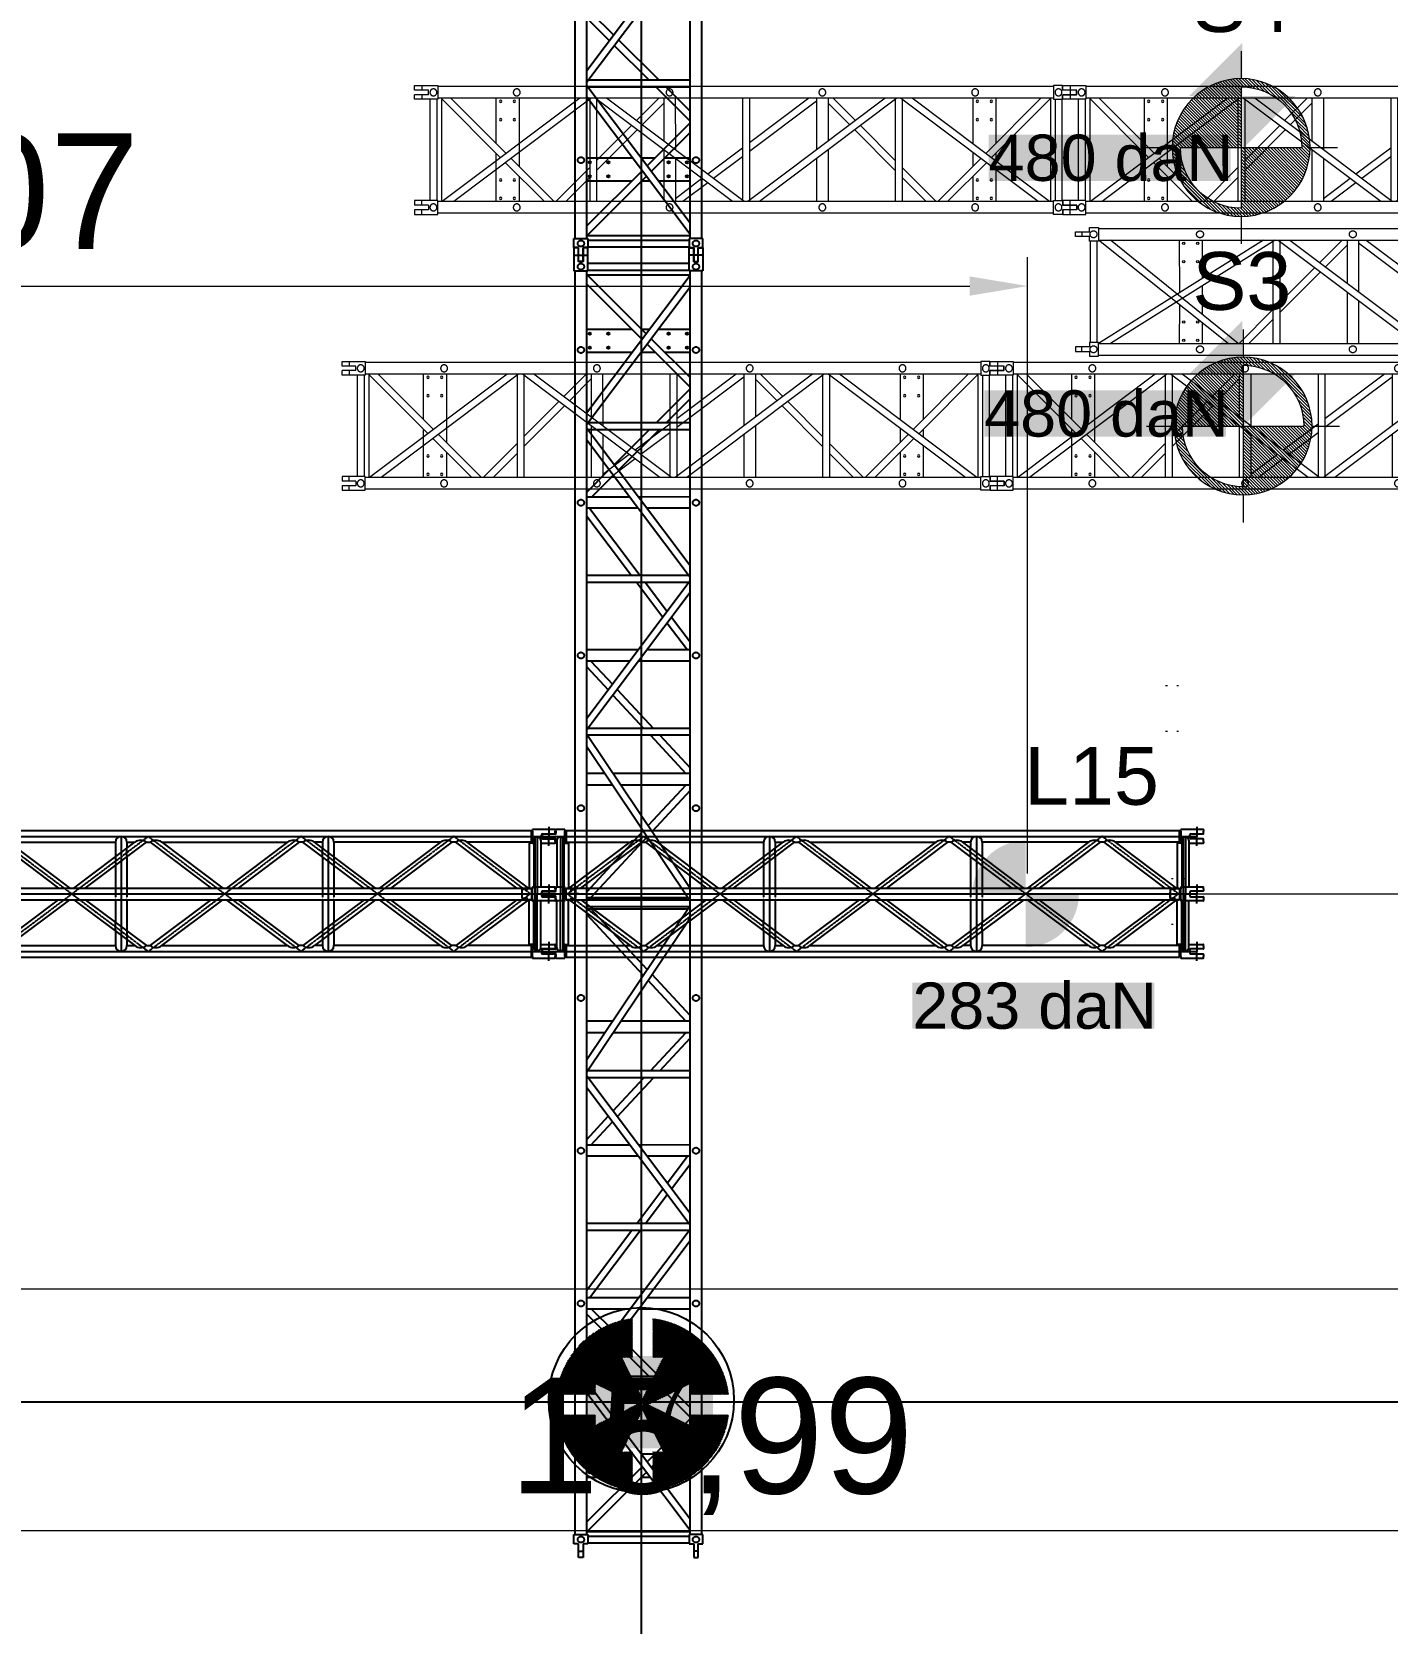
# Model space of a CAD drawing. Header units: millimetres. Extents: x -30921 to 91963, y -65754 to 26853.
# Drawn here: x 4767 to 10621, y -21787 to -14911 of the extents above; entities that cross this region are included whole.
import ezdxf
from ezdxf.enums import TextEntityAlignment as Align

# ---------------------------------------------------------------- set-up
doc = ezdxf.new("R2010")
doc.units = ezdxf.units.MM
doc.header["$LTSCALE"] = 0.1
doc.header["$MEASUREMENT"] = 0
doc.linetypes.add('AXES2', pattern=[28.575, 19.05, -3.175, 3.175, -3.175])
doc.linetypes.add('CACHE2', pattern=[4.7625, 3.175, -1.5875])
doc.layers.get('0').update_dxf_attribs({"linetype": 'CONTINUOUS'})
doc.layers.get('Defpoints').update_dxf_attribs({"linetype": 'CONTINUOUS'})
for name, color, linetype in [('BORN IN 90-Charges', 7, 'CONTINUOUS'), ("BORN IN 90-Points d'accroche", 1, 'CONTINUOUS'), ("BORN IN 90-Points d'accroche son", 1, 'CONTINUOUS'), ('BORN IN 90-Poutres', 7, 'CONTINUOUS'), ('LOADIST POINTS_ACCROCHES', 7, 'CONTINUOUS'), ('LOADIST POINTS_ACCROCHES_nom', 7, 'CONTINUOUS'), ('PRE RIG STACCO C500 ACIER', 7, 'CONTINUOUS'), ('SALLE PASSERELLE', 8, 'CONTINUOUS'), ('SALLE PTRES_FACE__LOINTAIN', 100, 'CONTINUOUS'), ('SALLE PTRES_JARDIN_COUR', 90, 'CONTINUOUS')]:
    doc.layers.add(name, color=color, linetype=linetype)
for name, color, linetype, lineweight in [('BORN IN 90-Cotation', 6, 'CONTINUOUS', 9), ('LOADIST POINTS_DECKCHAINES', 7, 'CONTINUOUS', 0), ('PRE RIG DEPLACEMENT DE POINTS', 5, 'CONTINUOUS', 0), ('PRE RIG STACCO C300 ALU 5m Qte10', 40, 'CONTINUOUS', 0), ('PRE RIG STACCO C500 ALU 2.8m Qte18', 6, 'CONTINUOUS', 0), ('PRE RIG STACCO C500 ALU 3m Qte18', 202, 'CONTINUOUS', 0)]:
    doc.layers.add(name, color=color, linetype=linetype, lineweight=lineweight)
doc.styles.get("Standard").update_dxf_attribs({"font": 'ARIALUNI.TTF'})
doc.dimstyles.new('1-100', dxfattribs={"dimscale": 100, "dimtxt": 2.5, "dimasz": 2.5, "dimexe": 1.25, "dimexo": 0.625, "dimtad": 1, "dimlfac": 0.001, "dimzin": 1, "dimtxsty": 'Standard', "dimcen": 2.5, "dimclrd": 256, "dimclre": 256, "dimclrt": 7, "dimadec": 0, "dimazin": 0, "dimtfac": 1, "dimtmove": 0, "dimatfit": 0, "dimfxl": 1.25, "dimlwd": -1, "dimlwe": -1, "dimarcsym": 0})

# ---------------------------------------------------------------- blocks, each defined once
blk = doc.blocks.new('STACCO_500_CARRE_ACIER_5.60_VERT')
at = {"color": 3}
for p, q in [((-0.028, 0), (0.032, 0)), ((-0.028, 0), (0, 0)), ((-0.028, -0.02), (-0.028, 0)), ((0, 0), (0, -0.02)), ((0.032, 0), (0.032, 0.02)), ((0.032, 0.02), (0.0715, 0.02)), ((0.0715, 0.02), (0.0715, -0.04)), ((0.0715, 0.015), (5.5315, 0.015)), ((5.631, 0.02), (5.5315, 0.02)), ((5.5315, 0.02), (5.5315, -0.04)), ((5.571, -0.02), (5.571, 0)), ((5.571, 0), (5.631, 0)), ((5.6, 0.02), (5.6, 0.002)), ((5.6, 0.02), (5.6, 0)), ((5.631, 0), (5.631, 0.02)), ((0.032, -0.02), (-0.028, -0.02)), ((0.032, -0.04), (0.032, -0.02)), ((0.0715, -0.04), (0.032, -0.04)), ((0.035, -0.04), (0.035, -0.477)), ((0.035, -0.04), (0.035, -0.477)), ((0.065, -0.04), (0.065, -0.477)), ((0.0715, -0.035), (5.5315, -0.035)), ((0.3401, -0.2924), (0.0837, -0.035)), ((0.085, -0.04), (0.085, -0.477)), ((0.0883, -0.482), (0.6819, -0.035)), ((0.3643, -0.2742), (0.1261, -0.035)), ((0.1381, -0.482), (0.7317, -0.035)), ((0.32, -0.035), (0.32, -0.2297)), ((0.42, -0.035), (0.42, -0.2322)), ((0.725, -0.482), (0.725, -0.0401)), ((0.7483, -0.035), (1.3419, -0.482)), ((0.755, -0.482), (0.755, -0.0401)), ((0.7981, -0.035), (1.3917, -0.482)), ((0.9272, -0.1322), (1.0239, -0.035)), ((0.9514, -0.1504), (1.0458, -0.0555)), ((1.0458, -0.2215), (1.0458, -0.035)), ((1.0941, -0.2579), (1.0941, -0.035)), ((1.0941, -0.047), (1.385, -0.266)), ((1.1281, -0.035), (1.385, -0.2284)), ((1.385, -0.4769), (1.385, -0.035)), ((1.4083, -0.482), (2.0019, -0.035)), ((1.415, -0.4769), (1.415, -0.035)), ((1.4581, -0.482), (2.0517, -0.035)), ((1.7059, -0.2579), (1.7059, -0.035)), ((1.7541, -0.2215), (1.7541, -0.035)), ((1.7541, -0.0529), (1.8544, -0.146)), ((1.779, -0.035), (1.8787, -0.1277)), ((2.045, -0.482), (2.045, -0.0401)), ((2.0703, -0.035), (2.7359, -0.482)), ((2.075, -0.482), (2.075, -0.0381)), ((2.1241, -0.035), (2.7897, -0.482)), ((2.24, -0.1128), (2.24, -0.035)), ((2.29, -0.1464), (2.29, -0.035)), ((2.488, -0.2794), (2.751, -0.035)), ((2.5136, -0.2966), (2.7758, -0.0529)), ((2.7758, -0.035), (2.7758, -0.4727)), ((2.785, -0.035), (2.785, -0.4789)), ((3.4759, -0.035), (2.8103, -0.482)), ((2.815, -0.035), (2.815, -0.4789)), ((2.8241, -0.035), (2.8241, -0.4727)), ((3.0864, -0.2966), (2.8241, -0.0529)), ((3.112, -0.2794), (2.849, -0.035)), ((3.5297, -0.035), (2.8641, -0.482)), ((3.31, -0.1464), (3.31, -0.035)), ((3.36, -0.1128), (3.36, -0.035)), ((3.525, -0.482), (3.525, -0.0381)), ((4.1419, -0.482), (3.5483, -0.035)), ((3.555, -0.482), (3.555, -0.0401)), ((4.1917, -0.482), (3.5981, -0.035)), ((3.821, -0.035), (3.7213, -0.1277)), ((3.8458, -0.0529), (3.7456, -0.146)), ((3.8458, -0.2215), (3.8458, -0.035)), ((3.8942, -0.2579), (3.8942, -0.035)), ((4.185, -0.4769), (4.185, -0.035)), ((4.8019, -0.035), (4.2083, -0.482)), ((4.4719, -0.035), (4.215, -0.2284)), ((4.215, -0.4769), (4.215, -0.035)), ((4.5059, -0.047), (4.215, -0.266)), ((4.8517, -0.035), (4.2581, -0.482)), ((4.5059, -0.2579), (4.5059, -0.035)), ((4.5541, -0.2215), (4.5541, -0.035)), ((4.6486, -0.1504), (4.5541, -0.0555)), ((4.6728, -0.1322), (4.5761, -0.035)), ((4.845, -0.482), (4.845, -0.0401)), ((5.4619, -0.482), (4.8683, -0.035)), ((4.875, -0.482), (4.875, -0.0401)), ((5.5117, -0.482), (4.9181, -0.035)), ((5.18, -0.035), (5.18, -0.2322)), ((5.2357, -0.2742), (5.4739, -0.035)), ((5.2599, -0.2924), (5.5163, -0.035)), ((5.28, -0.035), (5.28, -0.2297)), ((5.515, -0.04), (5.515, -0.477)), ((5.5315, -0.04), (5.631, -0.04)), ((5.535, -0.04), (5.535, -0.477)), ((5.565, -0.04), (5.565, -0.477)), ((5.571, -0.02), (5.631, -0.02)), ((5.6, -0.02), (5.6, -0.04)), ((5.6, -0.022), (5.6, -0.04)), ((5.631, -0.04), (5.631, -0.02)), ((0.755, -0.305), (0.9058, -0.1536)), ((0.755, -0.3475), (0.93, -0.1718)), ((1.8767, -0.1668), (2.045, -0.3231)), ((1.9011, -0.1485), (2.045, -0.2822)), ((2.24, -0.482), (2.24, -0.149)), ((2.29, -0.482), (2.29, -0.1825)), ((3.31, -0.482), (3.31, -0.1825)), ((3.36, -0.482), (3.36, -0.149)), ((3.6989, -0.1485), (3.555, -0.2822)), ((3.7233, -0.1668), (3.555, -0.3231)), ((4.845, -0.3475), (4.67, -0.1718)), ((4.845, -0.305), (4.6942, -0.1536)), ((0.32, -0.2722), (0.32, -0.3075)), ((0.42, -0.2697), (0.42, -0.3301)), ((1.0458, -0.482), (1.0451, -0.2585)), ((1.415, -0.251), (1.565, -0.364)), ((1.7542, -0.482), (1.7549, -0.2585)), ((3.8458, -0.482), (3.8451, -0.2585)), ((4.185, -0.251), (4.035, -0.364)), ((4.5541, -0.482), (4.5549, -0.2585)), ((5.18, -0.2697), (5.18, -0.3301)), ((5.28, -0.2722), (5.28, -0.3075)), ((0.5289, -0.482), (0.3614, -0.3138)), ((0.5713, -0.482), (0.3856, -0.2956)), ((0.5787, -0.482), (0.725, -0.3351)), ((1.0941, -0.482), (1.0941, -0.2955)), ((1.415, -0.2886), (1.5401, -0.3827)), ((1.7059, -0.482), (1.7059, -0.2955)), ((2.075, -0.31), (2.24, -0.4633)), ((2.29, -0.4633), (2.4654, -0.3004)), ((2.314, -0.482), (2.491, -0.3175)), ((3.286, -0.482), (3.109, -0.3175)), ((3.31, -0.4633), (3.1346, -0.3004)), ((3.525, -0.31), (3.36, -0.4633)), ((3.8942, -0.482), (3.8942, -0.2955)), ((4.185, -0.2886), (4.0599, -0.3827)), ((4.5059, -0.482), (4.5059, -0.2955)), ((5.0213, -0.482), (4.875, -0.3351)), ((5.0287, -0.482), (5.2144, -0.2956)), ((5.0711, -0.482), (5.2386, -0.3138)), ((0.32, -0.3451), (0.32, -0.482)), ((0.42, -0.3726), (0.42, -0.482)), ((0.6211, -0.482), (0.725, -0.3777)), ((1.565, -0.4015), (1.6719, -0.482)), ((1.5899, -0.3827), (1.7059, -0.47)), ((2.075, -0.351), (2.216, -0.482)), ((3.525, -0.351), (3.384, -0.482)), ((4.0101, -0.3827), (3.8942, -0.47)), ((4.035, -0.4015), (3.9281, -0.482)), ((4.9789, -0.482), (4.875, -0.3777)), ((5.18, -0.3726), (5.18, -0.482)), ((5.28, -0.3451), (5.28, -0.482)), ((0.0715, -0.477), (0.032, -0.477)), ((0.032, -0.477), (0.032, -0.497)), ((0.0715, -0.537), (0.0715, -0.477)), ((5.5315, -0.537), (5.5315, -0.477)), ((5.5315, -0.477), (5.631, -0.477)), ((5.6, -0.495), (5.6, -0.477)), ((5.6, -0.497), (5.6, -0.477)), ((5.631, -0.477), (5.631, -0.497)), ((0.032, -0.497), (-0.028, -0.497)), ((-0.028, -0.497), (-0.028, -0.517)), ((-0.028, -0.517), (0.032, -0.517)), ((-0.028, -0.517), (0, -0.517)), ((0, -0.517), (0, -0.497)), ((0.032, -0.517), (0.032, -0.537)), ((0.032, -0.537), (0.0715, -0.537)), ((0.0715, -0.482), (5.5315, -0.482)), ((0.0715, -0.532), (5.5315, -0.532)), ((5.631, -0.537), (5.5315, -0.537)), ((5.571, -0.497), (5.571, -0.517)), ((5.571, -0.497), (5.631, -0.497)), ((5.571, -0.517), (5.631, -0.517)), ((5.6, -0.537), (5.6, -0.517)), ((5.6, -0.537), (5.6, -0.519)), ((5.631, -0.517), (5.631, -0.537))]:
    blk.add_line(p, q, dxfattribs=at)
at = {"color": 3, "linetype": 'CACHE2'}
for centre in [(0.05, -0.01), (0.41, -0.01), (1.07, -0.01), (1.73, -0.01), (2.39, -0.01), (3.21, -0.01), (3.87, -0.01), (4.53, -0.01), (5.19, -0.01), (5.55, -0.01), (0.05, -0.507), (0.41, -0.507), (1.07, -0.507), (1.73, -0.507), (2.39, -0.507), (3.21, -0.507), (3.87, -0.507), (4.53, -0.507), (5.19, -0.507), (5.55, -0.507)]:
    blk.add_circle(centre, 0.0135, dxfattribs=at)
at = {"color": 3}
for centre in [(0.34, -0.0485), (0.4, -0.0485), (5.2, -0.0485), (5.26, -0.0485), (0.34, -0.1285), (0.4, -0.1285), (5.2, -0.1285), (5.26, -0.1285), (0.34, -0.3885), (0.4, -0.3885), (5.2, -0.3885), (5.26, -0.3885), (0.34, -0.4685), (0.4, -0.4685), (5.2, -0.4685), (5.26, -0.4685)]:
    blk.add_circle(centre, 0.005, dxfattribs=at)
blk = doc.blocks.new("POINT D'ACCROCHE LAMELLE LE MANS")
at = {"linetype": 'Continuous', "transparency": 33554457}
h = blk.add_hatch(dxfattribs=at)
h.set_pattern_fill('ANSI31', color=256, scale=25)
h.paths.add_polyline_path([(89.4, 203.9), (0, 25), (-89.4, 203.9), (-44, 203.9), (-44, 371.7, 0.346764), (-371.7, 44), (-203.9, 44), (-203.9, 89.4), (-25, 0), (-203.9, -89.4), (-203.9, -44), (-371.7, -44, 0.346764), (-44, -371.7), (-44, -203.9), (-89.4, -203.9), (0, -25), (89.4, -203.9), (44, -203.9), (44, -371.7, 0.346764), (371.7, -44), (203.9, -44), (203.9, -89.4), (25, 0), (203.9, 89.4), (203.9, 44), (371.7, 44, 0.346764), (44, 371.7), (44, 203.9)])
h.paths.add_polyline_path([(-2, 0, -1), (2, 0, -1)], flags=16)
blk = doc.blocks.new('T500A-Poutre lg2800mm d')
for p, q in [((-28, 505), (-28, 489)), ((27, 507), (-26, 507)), ((-26, 487), (27, 487)), ((31, 519), (31, 525)), ((31, 519), (31, 511)), ((31, 483), (31, 475)), ((70, 527), (33, 527)), ((70, 527), (70, 519)), ((70, 475), (70, 519)), ((70, 518), (75, 518)), ((75, 518), (75, 476)), ((2725, 476), (2725, 518)), ((2730, 518), (2725, 518)), ((2826, 527), (2730, 527)), ((2730, 519), (2730, 527)), ((2730, 519), (2730, 475)), ((2769, 490), (2769, 504)), ((2773, 508), (2826, 508)), ((2826, 486), (2773, 486)), ((2828, 525), (2828, 519)), ((2828, 510), (2828, 519)), ((2828, 475), (2828, 484)), ((31, 469), (31, 475)), ((33, 467), (35, 467)), ((65, 467), (70, 467)), ((70, 476), (75, 476)), ((70, 475), (70, 467)), ((2730, 476), (2725, 476)), ((2730, 467), (2730, 475)), ((2730, 467), (2735, 467)), ((2765, 467), (2826, 467)), ((2828, 475), (2828, 469)), ((31, 276.5), (31, 270.5)), ((33, 278.5), (69, 278.5)), ((70, 270.5), (70, 277.5)), ((2730, 277.5), (2730, 270.5)), ((2731, 278.5), (2826, 278.5)), ((2828, 270.5), (2828, 276.5)), ((-28, 240.5), (-28, 256.5)), ((-26, 258.5), (27, 258.5)), ((27, 238.5), (-26, 238.5)), ((31, 262.5), (31, 270.5)), ((31, 226.5), (31, 234.5)), ((31, 226.5), (31, 220.5)), ((69, 218.5), (33, 218.5)), ((70, 219.5), (70, 226.5)), ((2730, 226.5), (2730, 219.5)), ((2826, 218.5), (2731, 218.5)), ((2769, 256.5), (2769, 240.5)), ((2826, 260.5), (2773, 260.5)), ((2773, 236.5), (2826, 236.5)), ((2828, 270.5), (2828, 262.5)), ((2828, 234.5), (2828, 220.5)), ((-28, 8.3), (-28, -7.7)), ((27, 10.3), (-26, 10.3)), ((31, 22.3), (31, 28.3)), ((31, 22.3), (31, 14.3)), ((35, 30.3), (33, 30.3)), ((70, 30.3), (65, 30.3)), ((70, 30.3), (70, 22.3)), ((70, -21.7), (70, 22.3)), ((70, 21.3), (75, 21.3)), ((75, 21.3), (75, -20.7)), ((2730, 21), (2725, 21)), ((2725, 21), (2725, -21)), ((2730, 30), (2735, 30)), ((2730, 30), (2730, 22)), ((2730, -22), (2730, 22)), ((2765, 30), (2826, 30)), ((2769, 7), (2769, -7)), ((2826, 11), (2773, 11)), ((2828, 22), (2828, 28)), ((2828, 22), (2828, 13)), ((-26, -9.7), (27, -9.7)), ((31, -13.7), (31, -21.7)), ((31, -27.7), (31, -21.7)), ((33, -29.7), (70, -29.7)), ((70, -20.7), (75, -20.7)), ((70, -21.7), (70, -29.7)), ((2730, -21), (2725, -21)), ((2730, -22), (2730, -30)), ((2826, -30), (2730, -30)), ((2773, -11), (2826, -11)), ((2828, -13), (2828, -22)), ((2828, -28), (2828, -22))]:
    blk.add_line(p, q).dxf.unprotected_set("ltscale", 0)
at = {"color": 3, "linetype": 'AXES2'}
for p, q in [((0, 538), (0, 497)), ((0, 497), (2800, 497)), ((0, 456), (0, 497)), ((50, 497), (50, 248.5)), ((60, 497), (60, 0)), ((80, 248.5), (410, 497)), ((410, 497), (740, 248.5)), ((740, 248.5), (1070, 497)), ((953, 497), (953, 0)), ((1070, 497), (1400, 248.5)), ((1730, 497), (1400, 248.5)), ((2060, 248.5), (1730, 497)), ((1847, 497), (1847, 0)), ((2390, 497), (2060, 248.5)), ((2720, 248.5), (2390, 497)), ((2740, 497), (2740, 0)), ((2750, 497), (2750, 248.5)), ((2800, 538), (2800, 497)), ((2800, 456), (2800, 497)), ((0, 289.5), (0, 248.5)), ((2800, 289.5), (2800, 248.5)), ((0, 248.5), (2800, 248.5)), ((0, 207.5), (0, 248.5)), ((50, 0), (50, 248.5)), ((130, 248.5), (60, 248.5)), ((80, 248.5), (410, 0)), ((410, 0), (740, 248.5)), ((740, 248.5), (1070, 0)), ((1070, 0), (1400, 248.5)), ((1730, 0), (1400, 248.5)), ((2060, 248.5), (1730, 0)), ((2390, 0), (2060, 248.5)), ((2720, 248.5), (2390, 0)), ((2670, 248.5), (2740, 248.5)), ((2750, 0), (2750, 248.5)), ((2800, 207.5), (2800, 248.5)), ((0, 41.3), (0, 0.3)), ((0, -40.7), (0, 0.3)), ((0, 0), (2800, 0)), ((2800, 41), (2800, 0)), ((2800, -41), (2800, 0))]:
    blk.add_line(p, q, dxfattribs=at)
for p, q in [((75, 522), (2725, 522)), ((75, 472), (75, 522)), ((75, 476), (75, 518)), ((2725, 472), (2725, 522)), ((2725, 518), (2725, 476)), ((35, 479.7), (35, 278.5)), ((65, 479.7), (65, 278.5)), ((70, 467), (85, 467)), ((75, 472), (351.9, 472)), ((85, 467), (85, 273.5)), ((88.3, 273.5), (351.9, 472)), ((138.1, 273.5), (401.7, 472)), ((401.7, 472), (418.3, 472)), ((418.3, 472), (681.9, 273.5)), ((468.1, 472), (731.7, 273.5)), ((468.1, 472), (928, 472)), ((748.3, 273.5), (1011.9, 472)), ((798.1, 273.5), (1061.7, 472)), ((928, 472), (928, 409.1)), ((978, 472), (978, 446.7)), ((978, 472), (1011.9, 472)), ((978, 409.2), (978, 446.7)), ((1061.7, 472), (1078.3, 472)), ((1078.3, 472), (1341.9, 273.5)), ((1128.1, 472), (1391.7, 273.5)), ((1128.1, 472), (1671.9, 472)), ((1671.9, 472), (1408.3, 273.5)), ((1721.7, 472), (1458.1, 273.5)), ((1738.3, 472), (1721.7, 472)), ((2001.9, 273.5), (1738.3, 472)), ((2051.7, 273.5), (1788.1, 472)), ((1822, 472), (1788.1, 472)), ((1822, 472), (1822, 446.7)), ((1822, 409.2), (1822, 446.7)), ((2331.9, 472), (1872, 472)), ((1872, 472), (1872, 409.1)), ((2331.9, 472), (2068.3, 273.5)), ((2381.7, 472), (2118.1, 273.5)), ((2398.3, 472), (2381.7, 472)), ((2661.9, 273.5), (2398.3, 472)), ((2711.7, 273.5), (2448.1, 472)), ((2725, 472), (2448.1, 472)), ((2715, 467), (2715, 273.5)), ((2730, 467), (2715, 467)), ((2730, 467), (2735, 467)), ((2735, 479.7), (2735, 278.5)), ((2765, 479.7), (2765, 278.5)), ((928, 409.1), (928, 371.5)), ((928, 371.5), (928, 273.5)), ((978, 409.2), (978, 273.5)), ((1822, 409.2), (1822, 273.5)), ((1872, 409.1), (1872, 371.5)), ((1872, 371.5), (1872, 273.5)), ((35, 17.3), (35, 218.5)), ((65, 17.3), (65, 218.5)), ((70, 270.5), (70, 226.5)), ((75, 273.5), (2725, 273.5)), ((75, 223.5), (75, 273.5)), ((75, 227.5), (75, 269.5)), ((75, 223.5), (2725, 223.5)), ((85, 30), (85, 223.5)), ((88.3, 223.5), (351.9, 25)), ((138.1, 223.5), (401.7, 25)), ((418.3, 25), (681.9, 223.5)), ((468.1, 25), (731.7, 223.5)), ((748.3, 223.5), (1011.9, 25)), ((798.1, 223.5), (1061.7, 25)), ((928, 223.5), (928, 125.5)), ((978, 223.5), (978, 87.8)), ((1078.3, 25), (1341.9, 223.5)), ((1128.1, 25), (1391.7, 223.5)), ((1671.9, 25), (1408.3, 223.5)), ((1721.7, 25), (1458.1, 223.5)), ((2001.9, 223.5), (1738.3, 25)), ((2051.7, 223.5), (1788.1, 25)), ((1822, 223.5), (1822, 87.8)), ((1872, 223.5), (1872, 125.5)), ((2331.9, 25), (2068.3, 223.5)), ((2381.7, 25), (2118.1, 223.5)), ((2661.9, 223.5), (2398.3, 25)), ((2711.7, 223.5), (2448.1, 25)), ((2715, 30), (2715, 223.5)), ((2725, 273.5), (2725, 223.5)), ((2730, 226.5), (2730, 270.5)), ((2735, 17.3), (2735, 218.5)), ((2765, 17.3), (2765, 218.5)), ((928, 87.9), (928, 125.5)), ((928, 87.9), (928, 25)), ((978, 87.8), (978, 50.3)), ((1822, 87.8), (1822, 50.3)), ((1872, 87.9), (1872, 125.5)), ((1872, 87.9), (1872, 25)), ((70, 30), (85, 30)), ((75, 25), (351.9, 25)), ((75, 25), (75, -25)), ((75, 21), (75, -21)), ((401.7, 25), (418.3, 25)), ((468.1, 25), (928, 25)), ((978, 50.3), (978, 25)), ((978, 25), (1011.9, 25)), ((1061.7, 25), (1078.3, 25)), ((1128.1, 25), (1671.9, 25)), ((1738.3, 25), (1721.7, 25)), ((1822, 25), (1788.1, 25)), ((1822, 50.3), (1822, 25)), ((2331.9, 25), (1872, 25)), ((2398.3, 25), (2381.7, 25)), ((2725, 25), (2448.1, 25)), ((2730, 30), (2715, 30)), ((2725, 25), (2725, -25)), ((2725, -21), (2725, 21)), ((2730, 30), (2735, 30)), ((75, -25), (2725, -25))]:
    blk.add_line(p, q)
at = {"color": 8, "linetype": 'CACHE2'}
for p, q in [((70, 269.5), (75, 269.5)), ((70, 227.5), (75, 227.5)), ((75, 248.5), (75, 269.5)), ((75, 268.2), (115, 268.2)), ((75, 227.5), (75, 248.5)), ((75, 228.7), (115, 228.7)), ((115, 268.2), (115, 248.5)), ((117, 266.2), (115, 268.2)), ((115, 248.5), (115, 228.7)), ((117, 230.7), (115, 228.7)), ((117, 248.5), (117, 266.2)), ((117, 230.7), (117, 248.5)), ((928, 273.5), (928, 223.5)), ((978, 273.5), (978, 223.5)), ((1822, 273.5), (1822, 223.5)), ((1872, 273.5), (1872, 223.5)), ((2683, 266.2), (2685, 268.2)), ((2683, 266.2), (2683, 248.5)), ((2683, 248.5), (2683, 230.7)), ((2683, 230.7), (2685, 228.7)), ((2685, 248.5), (2685, 268.2)), ((2725, 268.2), (2685, 268.2)), ((2685, 228.7), (2685, 248.5)), ((2725, 228.7), (2685, 228.7)), ((2725, 269.5), (2725, 248.5)), ((2730, 269.5), (2725, 269.5)), ((2725, 248.5), (2725, 227.5)), ((2730, 227.5), (2725, 227.5))]:
    blk.add_line(p, q, dxfattribs=at)
for centre, radius, start, end in [((-26, 505), 2, 90, 180), ((-26, 489), 2, 180, 270), ((27, 511), 4, 270, 0), ((27, 483), 4, 0, 90), ((33, 525), 2, 90, 180), ((2773, 504), 4, 90, 180), ((2773, 490), 4, 180, 270), ((2826, 525), 2, 0, 90), ((2826, 510), 2, 270, 0), ((2826, 484), 2, 0, 90), ((33, 469), 2, 180, 270), ((2826, 469), 2, 270, 0), ((33, 276.5), 2, 90, 180), ((69, 277.5), 1, 0, 90), ((2731, 277.5), 1, 90, 180), ((2826, 276.5), 2, 0, 90), ((-26, 256.5), 2, 90, 180), ((-26, 240.5), 2, 180, 270), ((27, 262.5), 4, 270, 0), ((27, 234.5), 4, 0, 90), ((33, 220.5), 2, 180, 270), ((69, 219.5), 1, 270, 0), ((2731, 219.5), 1, 180, 270), ((2773, 256.5), 4, 90, 180), ((2773, 240.5), 4, 180, 270), ((2826, 262.5), 2, 270, 0), ((2826, 234.5), 2, 0, 90), ((2826, 220.5), 2, 270, 0), ((-26, 8.3), 2, 90, 180), ((27, 14.3), 4, 270, 0), ((33, 28.3), 2, 90, 180), ((2773, 7), 4, 90, 180), ((2826, 28), 2, 0, 90), ((2826, 13), 2, 270, 0), ((-26, -7.7), 2, 180, 270), ((27, -13.7), 4, 0, 90), ((33, -27.7), 2, 180, 270), ((2773, -7), 4, 180, 270), ((2826, -13), 2, 0, 90), ((2826, -28), 2, 270, 0)]:
    blk.add_arc(centre, radius, start, end).dxf.unprotected_set("ltscale", 0)
for centre, radius, start, end in [((50, 479.7), 15, 0, 180), ((953, 472), 25, 0, 180), ((1847, 472), 25, 0, 180), ((2750, 479.7), 15, 0, 180), ((376.8, 438.9), 41.5, 53.01914, 126.98086), ((443.2, 438.9), 41.5, 53.01914, 126.98086), ((1036.8, 438.9), 41.5, 53.01914, 126.98086), ((1103.2, 438.9), 41.5, 53.01914, 126.98086), ((1696.8, 438.9), 41.5, 53.01914, 126.98086), ((1763.2, 438.9), 41.5, 53.01914, 126.98086), ((2356.8, 438.9), 41.5, 53.01914, 126.98086), ((2423.2, 438.9), 41.5, 53.01914, 126.98086), ((50, 17.3), 15, 180, 0), ((376.8, 58.1), 41.5, 233.01914, 306.98086), ((443.2, 58.1), 41.5, 233.01914, 306.98086), ((953, 25), 25, 180, 0), ((1036.8, 58.1), 41.5, 233.01914, 306.98086), ((1103.2, 58.1), 41.5, 233.01914, 306.98086), ((1696.8, 58.1), 41.5, 233.01914, 306.98086), ((1763.2, 58.1), 41.5, 233.01914, 306.98086), ((1847, 25), 25, 180, 0), ((2356.8, 58.1), 41.5, 233.01914, 306.98086), ((2423.2, 58.1), 41.5, 233.01914, 306.98086), ((2750, 17.3), 15, 180, 0)]:
    blk.add_arc(centre, radius, start, end)
blk = doc.blocks.new('Point light v2015')
h = blk.add_hatch(color=256)
edge = h.paths.add_edge_path()
edge.add_line((0, 0), (230, 0))
edge.add_arc((0, 0), 230, 0, 90)
edge.add_line((0, 230), (0, 0))
h = blk.add_hatch(color=256)
edge = h.paths.add_edge_path()
edge.add_line((0, 0), (-230, 0))
edge.add_arc((0, 0), 230, 180, 270)
edge.add_line((0, -230), (0, 0))
at = {"color": 7, "lineweight": 0, "flags": 8}
blk.add_attdef('NUMEROTATION', text='', height=250, dxfattribs=at).set_placement((0, 275.4), align=Align.CENTER)
at = {"lineweight": 0, "flags": 9}
blk.add_attdef('CHARGE', text='', height=250, dxfattribs=at).set_placement((0, -115), align=Align.CENTER)
blk = doc.blocks.new('*D56')
at = {"layer": 'BORN IN 90-Cotation', "transparency": 16777216}
for p, q in [((12066.1, 0), (13431.1, 0)), ((13306.1, -250), (13306.1, -3997.9)), ((-3118.5, -4247.9), (13431.1, -4247.9))]:
    blk.add_line(p, q, dxfattribs=at)
for points in [[(13347.7, -250), (13264.4, -250), (13306.1, 0)], [(13264.4, -3997.9), (13347.7, -3997.9), (13306.1, -4247.9)]]:
    blk.add_solid(points, dxfattribs=at)
at = {"layer": 'Defpoints', "color": 0, "transparency": 16777216}
for p in [(12003.6, 0), (-3181, -4247.9), (13306.1, -4247.9)]:
    blk.add_point(p, dxfattribs=at)
at = {"layer": 'BORN IN 90-Cotation', "color": 7, "transparency": 16777216, "insert": (12943.1, -3160), "char_height": 500, "attachment_point": 5, "rotation": 90}
blk.add_mtext('4,25', dxfattribs=at)
blk = doc.blocks.new('*D58')
at = {"layer": 'BORN IN 90-Cotation', "transparency": 16777216}
for p, q in [((0, -62.5), (0, -1746.6)), ((9068.3, -4160.4), (9068.3, -1496.6)), ((250, -1621.6), (8818.3, -1621.6))]:
    blk.add_line(p, q, dxfattribs=at)
for points in [[(250, -1579.9), (250, -1663.2), (0, -1621.6)], [(8818.3, -1663.2), (8818.3, -1579.9), (9068.3, -1621.6)]]:
    blk.add_solid(points, dxfattribs=at)
at = {"layer": 'Defpoints', "color": 0, "transparency": 16777216}
for p in [(0, 0), (9068.3, -1621.6), (9068.3, -4222.9)]:
    blk.add_point(p, dxfattribs=at)
at = {"layer": 'BORN IN 90-Cotation', "color": 7, "transparency": 16777216, "insert": (4552.9, -1258.6), "char_height": 500, "attachment_point": 5}
blk.add_mtext('9,07', dxfattribs=at)
blk = doc.blocks.new('*D62')
at = {"layer": 'BORN IN 90-Cotation', "transparency": 16777216}
for p, q in [((0, -62.5), (0, -7123.1)), ((250, -6998.1), (15735.2, -6998.1)), ((15985.2, -7009.1), (15985.2, -7123.1))]:
    blk.add_line(p, q, dxfattribs=at)
for points in [[(250, -6956.4), (250, -7039.7), (0, -6998.1)], [(15735.2, -7039.7), (15735.2, -6956.4), (15985.2, -6998.1)]]:
    blk.add_solid(points, dxfattribs=at)
at = {"layer": 'Defpoints', "color": 0, "transparency": 16777216}
for p in [(0, 0), (15985.2, -6946.6), (15985.2, -6998.1)]:
    blk.add_point(p, dxfattribs=at)
at = {"layer": 'BORN IN 90-Cotation', "color": 7, "transparency": 16777216, "insert": (7701.9, -6635.1), "char_height": 500, "attachment_point": 5}
blk.add_mtext('15,99', dxfattribs=at)
blk = doc.blocks.new('Point son V2015')
for points in [[(0, 230), (0, 0), (230, 0)], [(0, -230), (0, 0), (-230, 0)]]:
    blk.add_hatch(color=256).paths.add_polyline_path(points)
at = {"color": 7, "lineweight": 0, "flags": 8}
blk.add_attdef('NUMEROTATION', text='', height=250, dxfattribs=at).set_placement((2, 277), align=Align.CENTER)
at = {"lineweight": 0, "flags": 9}
blk.add_attdef('CHARGE', text='', height=250, dxfattribs=at).set_placement((0, -115), align=Align.CENTER)
blk = doc.blocks.new('*D71')
at = {"layer": 'BORN IN 90-Cotation', "transparency": 16777216}
for p, q in [((0, -1428.8), (0, -6079.6)), ((13807, -1523.3), (13807, -6079.6)), ((250, -5954.6), (13557, -5954.6))]:
    blk.add_line(p, q, dxfattribs=at)
for points in [[(250, -5912.9), (250, -5996.3), (0, -5954.6)], [(13557, -5996.3), (13557, -5912.9), (13807, -5954.6)]]:
    blk.add_solid(points, dxfattribs=at)
at = {"layer": 'Defpoints', "color": 0, "transparency": 16777216}
for p in [(0, -1366.3), (13807, -1460.8), (13807, -5954.6)]:
    blk.add_point(p, dxfattribs=at)
at = {"layer": 'BORN IN 90-Cotation', "color": 7, "transparency": 16777216, "insert": (2049.9, -5591.6), "char_height": 500, "attachment_point": 5}
blk.add_mtext('13,81', dxfattribs=at)
blk = doc.blocks.new('Safety béta')
blk.add_line((0, 4), (0, -4))
at = {"flags": 1}
for tag, p in [('CODE', (110.4, -156.2, 250)), ('DESCRIPTION', (108, -266.7, 250)), ('POIDS', (110.4, -377.5, 250))]:
    blk.add_attdef(tag, p, '', height=50, dxfattribs=at)
blk = doc.blocks.new('Manchon+Goupille conique')
at = {"extrusion": (0, -1, 6.12323e-17)}
for p in [(29.4, 24, 0), (29.4, -24.5, 0)]:
    blk.add_blockref('Safety béta', p, dxfattribs=at)
blk = doc.blocks.new('Ensemble liaison manchon C300')
at = {"xscale": -1}
for p, rotation in [((0, 0), 134.9999999999999), ((239, -239), 315)]:
    blk.add_blockref('Manchon+Goupille conique', p, dxfattribs=dict(at, rotation=rotation))
for p, rotation in [((239, 0), 225), ((0, -239), 45.00000000000001)]:
    blk.add_blockref('Manchon+Goupille conique', p, dxfattribs=dict(rotation=rotation))
blk = doc.blocks.new('C300A - Pont lg3000mm')
at = {"extrusion": (-6.12323e-17, -1, 6.12323e-17), "rotation": 90}
blk.add_blockref('Ensemble liaison manchon C300', (0, 0), dxfattribs=at)
at = {"flags": 1}
for tag, p in [('CODE', (2384.2, 1310.3, 239)), ('DESCRIPTION', (2381.8, 1199.9, 239)), ('POIDS', (2384.2, 1089.1, 239))]:
    blk.add_attdef(tag, p, '', height=50, dxfattribs=at)
blk = doc.blocks.new('stacco_500_carre_300')
at = {"color": 0}
for p, q in [((-0.128, 0), (-0.068, 0)), ((-0.128, 0), (-0.1, 0)), ((-0.128, -0.02), (-0.128, 0)), ((-0.1, 0), (-0.1, -0.02)), ((-0.068, 0), (-0.068, 0.02)), ((-0.068, 0.02), (-0.0285, 0.02)), ((-0.0285, 0.02), (-0.0285, -0.04)), ((-0.0285, 0.015), (2.8315, 0.015)), ((2.931, 0.02), (2.8315, 0.02)), ((2.8315, 0.02), (2.8315, -0.04)), ((2.871, -0.02), (2.871, 0)), ((2.871, 0), (2.931, 0)), ((2.9, 0.02), (2.9, 0)), ((2.931, 0), (2.931, 0.02)), ((-0.068, -0.02), (-0.128, -0.02)), ((-0.068, -0.04), (-0.068, -0.02)), ((-0.0285, -0.04), (-0.068, -0.04)), ((-0.065, -0.04), (-0.065, -0.477)), ((-0.065, -0.04), (-0.065, -0.477)), ((-0.035, -0.04), (-0.035, -0.477)), ((-0.0285, -0.035), (2.8315, -0.035)), ((0.6849, -0.035), (-0.0285, -0.482)), ((0.5323, -0.482), (-0.0285, -0.035)), ((0.7347, -0.035), (0.0238, -0.482)), ((0.5744, -0.482), (0.0238, -0.035)), ((0.32, -0.035), (0.3211, -0.2629)), ((0.42, -0.035), (0.42, -0.201)), ((0.725, -0.0401), (0.725, -0.482)), ((0.7483, -0.035), (1.3419, -0.482)), ((0.755, -0.0401), (0.755, -0.482)), ((0.7981, -0.035), (1.3917, -0.482)), ((0.9272, -0.1322), (1.0239, -0.035)), ((0.9514, -0.1504), (1.0451, -0.0563)), ((1.0451, -0.035), (1.0451, -0.2209)), ((1.095, -0.0348), (1.0949, -0.2585)), ((1.095, -0.0476), (1.385, -0.266)), ((1.1281, -0.035), (1.385, -0.2284)), ((1.385, -0.035), (1.385, -0.4769)), ((1.4083, -0.482), (2.0019, -0.035)), ((1.415, -0.035), (1.415, -0.4769)), ((1.4581, -0.482), (2.0517, -0.035)), ((1.7051, -0.035), (1.705, -0.2585)), ((1.755, -0.0348), (1.755, -0.2209)), ((1.755, -0.056), (1.8488, -0.1503)), ((1.7764, -0.035), (1.873, -0.1321)), ((2.045, -0.0401), (2.045, -0.482)), ((2.0683, -0.035), (2.7792, -0.482)), ((2.075, -0.0401), (2.075, -0.482)), ((2.1181, -0.035), (2.8315, -0.482)), ((2.2286, -0.482), (2.7792, -0.035)), ((2.2707, -0.482), (2.8315, -0.035)), ((2.38, -0.035), (2.3799, -0.3592)), ((2.48, -0.035), (2.4799, -0.2617)), ((2.8315, -0.04), (2.931, -0.04)), ((2.835, -0.04), (2.835, -0.477)), ((2.865, -0.04), (2.865, -0.477)), ((2.865, -0.04), (2.865, -0.477)), ((2.871, -0.02), (2.931, -0.02)), ((2.9, -0.02), (2.9, -0.04)), ((2.931, -0.04), (2.931, -0.02)), ((0.755, -0.305), (0.9058, -0.1536)), ((0.755, -0.3475), (0.93, -0.1718)), ((1.8701, -0.1718), (2.045, -0.3477)), ((1.8943, -0.1535), (2.045, -0.305)), ((0.42, -0.2322), (0.419, -0.3558)), ((1.0451, -0.2585), (1.045, -0.482)), ((1.415, -0.251), (1.565, -0.364)), ((1.755, -0.2585), (1.755, -0.482)), ((0.3207, -0.3133), (0.32, -0.482)), ((0.5787, -0.482), (0.725, -0.3351)), ((1.095, -0.2961), (1.095, -0.482)), ((1.415, -0.2886), (1.5401, -0.3827)), ((1.705, -0.2961), (1.705, -0.482)), ((2.075, -0.3351), (2.2211, -0.482)), ((2.48, -0.3152), (2.48, -0.482)), ((0.42, -0.3925), (0.42, -0.482)), ((0.6211, -0.482), (0.725, -0.3777)), ((1.565, -0.4015), (1.6719, -0.482)), ((1.5899, -0.3827), (1.705, -0.4694)), ((2.075, -0.3778), (2.1786, -0.482)), ((2.38, -0.3949), (2.38, -0.482)), ((-0.0285, -0.477), (-0.068, -0.477)), ((-0.068, -0.477), (-0.068, -0.497)), ((-0.0285, -0.537), (-0.0285, -0.477)), ((2.8315, -0.537), (2.8315, -0.477)), ((2.8315, -0.477), (2.931, -0.477)), ((2.9, -0.497), (2.9, -0.477)), ((2.931, -0.477), (2.931, -0.497)), ((-0.068, -0.497), (-0.128, -0.497)), ((-0.128, -0.497), (-0.128, -0.517)), ((-0.128, -0.517), (-0.068, -0.517)), ((-0.128, -0.517), (-0.1, -0.517)), ((-0.1, -0.517), (-0.1, -0.497)), ((-0.068, -0.517), (-0.068, -0.537)), ((-0.068, -0.537), (-0.0285, -0.537)), ((-0.0285, -0.482), (2.8315, -0.482)), ((-0.0285, -0.532), (2.8315, -0.532)), ((2.931, -0.537), (2.8315, -0.537)), ((2.871, -0.497), (2.871, -0.517)), ((2.871, -0.497), (2.931, -0.497)), ((2.871, -0.517), (2.931, -0.517)), ((2.9, -0.537), (2.9, -0.517)), ((2.931, -0.517), (2.931, -0.537))]:
    blk.add_line(p, q, dxfattribs=at)
at = {"color": 0, "linetype": 'CACHE2'}
for centre in [(-0.05, -0.01), (0.41, -0.01), (1.07, -0.01), (1.73, -0.01), (2.39, -0.01), (2.85, -0.01), (-0.05, -0.507), (0.41, -0.507), (1.07, -0.507), (1.73, -0.507), (2.39, -0.507), (2.85, -0.507)]:
    blk.add_circle(centre, 0.015, dxfattribs=at)
at = {"color": 0}
for centre in [(0.34, -0.0485), (0.4, -0.0485), (2.4, -0.0485), (2.46, -0.0485), (0.34, -0.1285), (0.4, -0.1285), (2.4, -0.1285), (2.46, -0.1285), (0.34, -0.3885), (0.4, -0.3885), (2.4, -0.3885), (2.46, -0.3885), (0.34, -0.4685), (0.4, -0.4685), (2.4, -0.4685), (2.46, -0.4685)]:
    blk.add_circle(centre, 0.005, dxfattribs=at)
blk = doc.blocks.new('stacco_500_carre_280')
at = {"color": 0}
for p, q in [((-0.028, 0), (0.032, 0)), ((-0.028, 0), (0, 0)), ((-0.028, -0.02), (-0.028, 0)), ((0, 0), (0, -0.02)), ((0.032, 0), (0.032, 0.02)), ((0.032, 0.02), (0.0715, 0.02)), ((0.0715, 0.02), (0.0715, -0.04)), ((0.0715, 0.015), (2.7315, 0.015)), ((2.831, 0.02), (2.7315, 0.02)), ((2.7315, 0.02), (2.7315, -0.04)), ((2.771, -0.02), (2.771, 0)), ((2.771, 0), (2.831, 0)), ((2.8, 0.02), (2.8, 0)), ((2.831, 0), (2.831, 0.02)), ((0.032, -0.02), (-0.028, -0.02)), ((0.032, -0.04), (0.032, -0.02)), ((0.0715, -0.04), (0.032, -0.04)), ((0.035, -0.04), (0.035, -0.477)), ((0.035, -0.04), (0.035, -0.477)), ((0.065, -0.04), (0.065, -0.477)), ((0.0715, -0.035), (2.7315, -0.035)), ((0.0837, -0.035), (0.3401, -0.2924)), ((0.085, -0.04), (0.085, -0.477)), ((0.0883, -0.482), (0.6819, -0.035)), ((0.1261, -0.035), (0.3643, -0.2742)), ((0.1381, -0.482), (0.7317, -0.035)), ((0.32, -0.035), (0.32, -0.2297)), ((0.42, -0.035), (0.42, -0.2322)), ((0.725, -0.0401), (0.725, -0.482)), ((0.7483, -0.035), (1.3419, -0.482)), ((0.755, -0.0401), (0.755, -0.482)), ((0.7981, -0.035), (1.3917, -0.482)), ((0.9272, -0.1322), (1.0239, -0.035)), ((0.9514, -0.1504), (1.0451, -0.0563)), ((1.0451, -0.035), (1.0451, -0.2209)), ((1.095, -0.0348), (1.0949, -0.2585)), ((1.095, -0.0476), (1.385, -0.266)), ((1.1281, -0.035), (1.385, -0.2284)), ((1.385, -0.035), (1.385, -0.4769)), ((1.4083, -0.482), (2.0019, -0.035)), ((1.415, -0.035), (1.415, -0.4769)), ((1.4581, -0.482), (2.0517, -0.035)), ((1.7051, -0.035), (1.705, -0.2585)), ((1.755, -0.0348), (1.755, -0.2209)), ((1.755, -0.056), (1.8488, -0.1503)), ((1.7764, -0.035), (1.873, -0.1321)), ((2.045, -0.0401), (2.045, -0.482)), ((2.0683, -0.035), (2.6619, -0.482)), ((2.075, -0.0401), (2.075, -0.482)), ((2.1181, -0.035), (2.7117, -0.482)), ((2.38, -0.035), (2.38, -0.3301)), ((2.4358, -0.2742), (2.6743, -0.035)), ((2.4598, -0.2923), (2.7164, -0.035)), ((2.48, -0.035), (2.48, -0.2299)), ((2.715, -0.04), (2.715, -0.477)), ((2.7315, -0.04), (2.831, -0.04)), ((2.735, -0.04), (2.735, -0.477)), ((2.765, -0.04), (2.765, -0.477)), ((2.765, -0.04), (2.765, -0.477)), ((2.771, -0.02), (2.831, -0.02)), ((2.8, -0.02), (2.8, -0.04)), ((2.831, -0.04), (2.831, -0.02)), ((0.755, -0.305), (0.9058, -0.1536)), ((0.755, -0.3475), (0.93, -0.1718)), ((1.8701, -0.1718), (2.045, -0.3477)), ((1.8943, -0.1535), (2.045, -0.305)), ((0.32, -0.2722), (0.32, -0.3086)), ((0.42, -0.2697), (0.42, -0.3301)), ((1.0451, -0.2585), (1.045, -0.482)), ((1.415, -0.251), (1.565, -0.364)), ((1.755, -0.2585), (1.755, -0.482)), ((2.48, -0.2721), (2.48, -0.482)), ((0.3614, -0.3138), (0.5289, -0.482)), ((0.3856, -0.2956), (0.5713, -0.482)), ((0.5787, -0.482), (0.725, -0.3351)), ((1.095, -0.2961), (1.095, -0.482)), ((1.415, -0.2886), (1.5401, -0.3827)), ((1.705, -0.2961), (1.705, -0.482)), ((2.075, -0.3351), (2.2211, -0.482)), ((2.2286, -0.482), (2.4144, -0.2956)), ((2.2707, -0.482), (2.4385, -0.3138)), ((0.32, -0.3451), (0.32, -0.482)), ((0.42, -0.3726), (0.42, -0.482)), ((0.6211, -0.482), (0.725, -0.3777)), ((1.565, -0.4015), (1.6719, -0.482)), ((1.5899, -0.3827), (1.705, -0.4694)), ((2.075, -0.3778), (2.1786, -0.482)), ((2.38, -0.3724), (2.38, -0.482)), ((0.0715, -0.477), (0.032, -0.477)), ((0.032, -0.477), (0.032, -0.497)), ((0.0715, -0.537), (0.0715, -0.477)), ((2.7315, -0.537), (2.7315, -0.477)), ((2.7315, -0.477), (2.831, -0.477)), ((2.8, -0.497), (2.8, -0.477)), ((2.831, -0.477), (2.831, -0.497)), ((0.032, -0.497), (-0.028, -0.497)), ((-0.028, -0.497), (-0.028, -0.517)), ((-0.028, -0.517), (0.032, -0.517)), ((-0.028, -0.517), (0, -0.517)), ((0, -0.517), (0, -0.497)), ((0.032, -0.517), (0.032, -0.537)), ((0.032, -0.537), (0.0715, -0.537)), ((0.0715, -0.482), (2.7315, -0.482)), ((0.0715, -0.532), (2.7315, -0.532)), ((2.831, -0.537), (2.7315, -0.537)), ((2.771, -0.497), (2.771, -0.517)), ((2.771, -0.497), (2.831, -0.497)), ((2.771, -0.517), (2.831, -0.517)), ((2.8, -0.537), (2.8, -0.517)), ((2.831, -0.517), (2.831, -0.537))]:
    blk.add_line(p, q, dxfattribs=at)
at = {"color": 0, "linetype": 'CACHE2'}
for centre in [(0.05, -0.01), (0.41, -0.01), (1.07, -0.01), (1.73, -0.01), (2.39, -0.01), (2.75, -0.01), (0.05, -0.507), (0.41, -0.507), (1.07, -0.507), (1.73, -0.507), (2.39, -0.507), (2.75, -0.507)]:
    blk.add_circle(centre, 0.015, dxfattribs=at)
at = {"color": 0}
for centre in [(0.34, -0.0485), (0.4, -0.0485), (2.4, -0.0485), (2.46, -0.0485), (0.34, -0.1285), (0.4, -0.1285), (2.4, -0.1285), (2.46, -0.1285), (0.34, -0.3885), (0.4, -0.3885), (2.4, -0.3885), (2.46, -0.3885), (0.34, -0.4685), (0.4, -0.4685), (2.4, -0.4685), (2.46, -0.4685)]:
    blk.add_circle(centre, 0.005, dxfattribs=at)
blk = doc.blocks.new('DEPLACEMENT POINT RIG')
h = blk.add_hatch()
h.set_pattern_fill('ANSI31', color=5, scale=3, style=0)
h.set_pattern_definition([(45, (-7e-74, -6e-70), (-6.7352, 6.7352), [])])
h.paths.add_polyline_path([(297.7, 0, 1), (-297.7, 0, 1)])
h.paths.add_polyline_path([(-262.4, 0, -0.414214), (0, 262.4), (0, 0), (262.4, 0, -0.414214), (0, -262.4), (0, 0)], flags=16)
at = {"color": 5}
for p, q in [((0, 416.8), (0, 297.7)), ((0, 262.4), (0, -262.4)), ((262.4, 0), (-262.4, 0)), ((416.8, 0), (297.7, 0)), ((-297.7, 0), (-416.8, 0)), ((0, -297.7), (0, -416.8))]:
    blk.add_line(p, q, dxfattribs=at)
blk.add_circle((0, 0), 297.7, dxfattribs=at)
for start, end in [(90, 180), (270, 0)]:
    blk.add_arc((0, 0), 262.4, start, end, dxfattribs=at)
blk = doc.blocks.new('BORN IN 90-nours-V2')
at = {"layer": "BORN IN 90-Points d'accroche"}
ref = blk.add_blockref('Point light v2015', (9060, -4247.925), dxfattribs=dict(at, xscale=-1))
ref.add_attrib('NUMEROTATION', 'L15', dxfattribs={"layer": '0', "color": 7, "lineweight": 0, "height": 250}).set_placement((9344.288, -3862.724), align=Align.CENTER)
at = {"layer": "BORN IN 90-Points d'accroche son"}
ref = blk.add_blockref('Point son V2015', (9995.918, -800.623), dxfattribs=dict(at, xscale=-1))
ref.add_attrib('NUMEROTATION', 'S4', dxfattribs={"layer": '0', "color": 7, "lineweight": 0, "height": 250}).set_placement((9993.871, -523.604), align=Align.CENTER)
ref = blk.add_blockref('Point son V2015', (9995.918, -2001.499), dxfattribs=dict(at, xscale=-1))
ref.add_attrib('NUMEROTATION', 'S3', dxfattribs={"layer": '0', "color": 7, "lineweight": 0, "height": 250}).set_placement((9993.871, -1724.479), align=Align.CENTER)
at = {"layer": 'BORN IN 90-Poutres'}
for p in [(4200, -4496.425), (7000, -4496.425)]:
    blk.add_blockref('T500A-Poutre lg2800mm d', p, dxfattribs=at)
at = {"layer": 'BORN IN 90-Charges', "char_height": 200, "attachment_point": 1, "bg_fill": 1, "box_fill_scale": 1, "bg_fill_color": 2, "bg_fill_transparency": 0}
for s, insert in [('480 daN', (8900.133, -967.303)), ('480 daN', (8880.732, -2072.168)), ('283 daN', (8570.33, -4630.807))]:
    blk.add_mtext_dynamic_manual_height_columns(s, width=1044.79913, gutter_width=12.5, heights=[0], dxfattribs=dict(at, insert=insert))
at = {"layer": 'BORN IN 90-Cotation'}
dim = blk.add_linear_dim(base=(13306.08, -4247.925), p1=(12003.634, 0), p2=(-3180.995, -4247.925), angle=90, dimstyle='1-100', override={"dimtxt": 5}, dxfattribs=at)
dim.commit()
dim.dimension.update_dxf_attribs({"geometry": '*D56', "text_midpoint": (13306.08, -3159.982), "dimtype": 128})
for base, p1, p2, picture, middle in [((9068.264, -1621.55), (0, 0), (9068.264, -4222.925), '*D58', (4552.856, -1621.55)), ((15985.209, -6998.067), (0, 0), (15985.209, -6946.623), '*D62', (7701.913, -6998.067)), ((13807.027, -5954.611), (0, -1366.272), (13807.027, -1460.797), '*D71', (2049.859, -5954.611))]:
    dim = blk.add_linear_dim(base=base, p1=p1, p2=p2, dimstyle='1-100', override={"dimtxt": 5}, dxfattribs=at)
    dim.commit()
    dim.dimension.update_dxf_attribs({"geometry": picture, "text_midpoint": middle, "dimtype": 128})

msp = doc.modelspace()

# ---------------------------------------------------------------- hatches: boundary and pattern name
at = {"layer": 'SALLE PASSERELLE', "linetype": 'Continuous'}
h = msp.add_hatch(dxfattribs=at)
h.set_pattern_fill('ANSI37', color=256, scale=1500, angle=45)
h.set_pattern_definition([(90, (-0.13, 21.72), (-187.5, 3e-14), []), (180, (-0.13, 21.72), (-3e-14, -187.5), [])])
h.paths.add_polyline_path([(13548.215, -41696.439), (-13550.129, -41696.142), (-13550.129, 21.876), (13540.028, 21.562)], flags=16)
h.paths.add_polyline_path([(13548.459, -42936.439), (-13550.129, -42936.142), (-13550.129, -48896.142), (13549.628, -48896.438)], flags=16)
h.paths.add_polyline_path([(-13550.129, 1261.876), (13539.785, 1261.876), (13538.615, 7222.562), (-13550.129, 7222.876)], flags=16)
h.paths.add_polyline_path([(15149.871, -50136.124), (-15150.129, -50136.124), (-15150.129, 8462.876), (15138.371, 8462.876)])

# ---------------------------------------------------------------- linework, layer by layer
at = {"layer": 'LOADIST POINTS_ACCROCHES', "color": 150, "linetype": 'Continuous'}
msp.add_circle((7399.871, -20823.124), 400, dxfattribs=at)
at = {"layer": 'SALLE PTRES_FACE__LOINTAIN', "linetype": 'Continuous'}
msp.add_line((7399.871, -53900.124), (7399.871, 12259.876), dxfattribs=at)
at = {"layer": 'SALLE PTRES_JARDIN_COUR', "linetype": 'Continuous'}
msp.add_line((-15151.629, -20830.124), (15149.871, -20830.124), dxfattribs=at)

# ---------------------------------------------------------------- block references
at = {"linetype": 'Continuous'}
msp.add_blockref('BORN IN 90-nours-V2', (-0.129, -14387.952), dxfattribs=at)
at = {"layer": 'LOADIST POINTS_DECKCHAINES', "linetype": 'Continuous', "transparency": 33554457}
msp.add_blockref("POINT D'ACCROCHE LAMELLE LE MANS", (7405.027, -20842.439), dxfattribs=at)
at = {"layer": 'PRE RIG DEPLACEMENT DE POINTS', "linetype": 'Continuous', "xscale": -1}
for p in [(9990.551, -15410.926, -8000), (9999.032, -16614.275, -8000)]:
    msp.add_blockref('DEPLACEMENT POINT RIG', p, dxfattribs=at)
at = {"layer": 'PRE RIG STACCO C300 ALU 5m Qte10', "linetype": 'Continuous', "xscale": -1, "rotation": 90}
for p in [(9692.471, -17716.042, -216.818), (9717.917, -18549.889, -216.818)]:
    msp.add_blockref('C300A - Pont lg3000mm', p, dxfattribs=at)
at = {"layer": 'PRE RIG STACCO C500 ACIER', "linetype": 'Continuous', "xscale": 1000, "yscale": 1000, "zscale": 1000, "rotation": 90}
for p in [(7128.73, -15875.536), (7128.73, -21475.536)]:
    msp.add_blockref('STACCO_500_CARRE_ACIER_5.60_VERT', p, dxfattribs=at)
at = {"layer": 'PRE RIG STACCO C500 ALU 2.8m Qte18', "linetype": 'Continuous', "xscale": -1000, "yscale": 1000, "zscale": 1000}
for p in [(9251.536, -15162.617, 118.987), (12051.536, -15162.617, 118.987), (8937.721, -16355.005, 118.987), (11737.721, -16355.005, 118.987)]:
    msp.add_blockref('stacco_500_carre_280', p, dxfattribs=at)
at = {"layer": 'PRE RIG STACCO C500 ALU 3m Qte18', "linetype": 'Continuous', "xscale": 1000.000000022022, "yscale": 1000.000000022022, "zscale": 1000.000000022022}
msp.add_blockref('stacco_500_carre_300', (9402.898, -15775.819), dxfattribs=at)

# ---------------------------------------------------------------- texts
at = {"layer": 'LOADIST POINTS_ACCROCHES_nom', "linetype": 'Continuous', "insert": (7261.357, -20731.863), "char_height": 200, "width": 348.2696, "attachment_point": 1, "bg_fill": 1, "box_fill_scale": 1.5, "bg_fill_color": 2, "bg_fill_transparency": 0}
msp.add_mtext('E7', dxfattribs=at)

doc.saveas('drawing.dxf')
